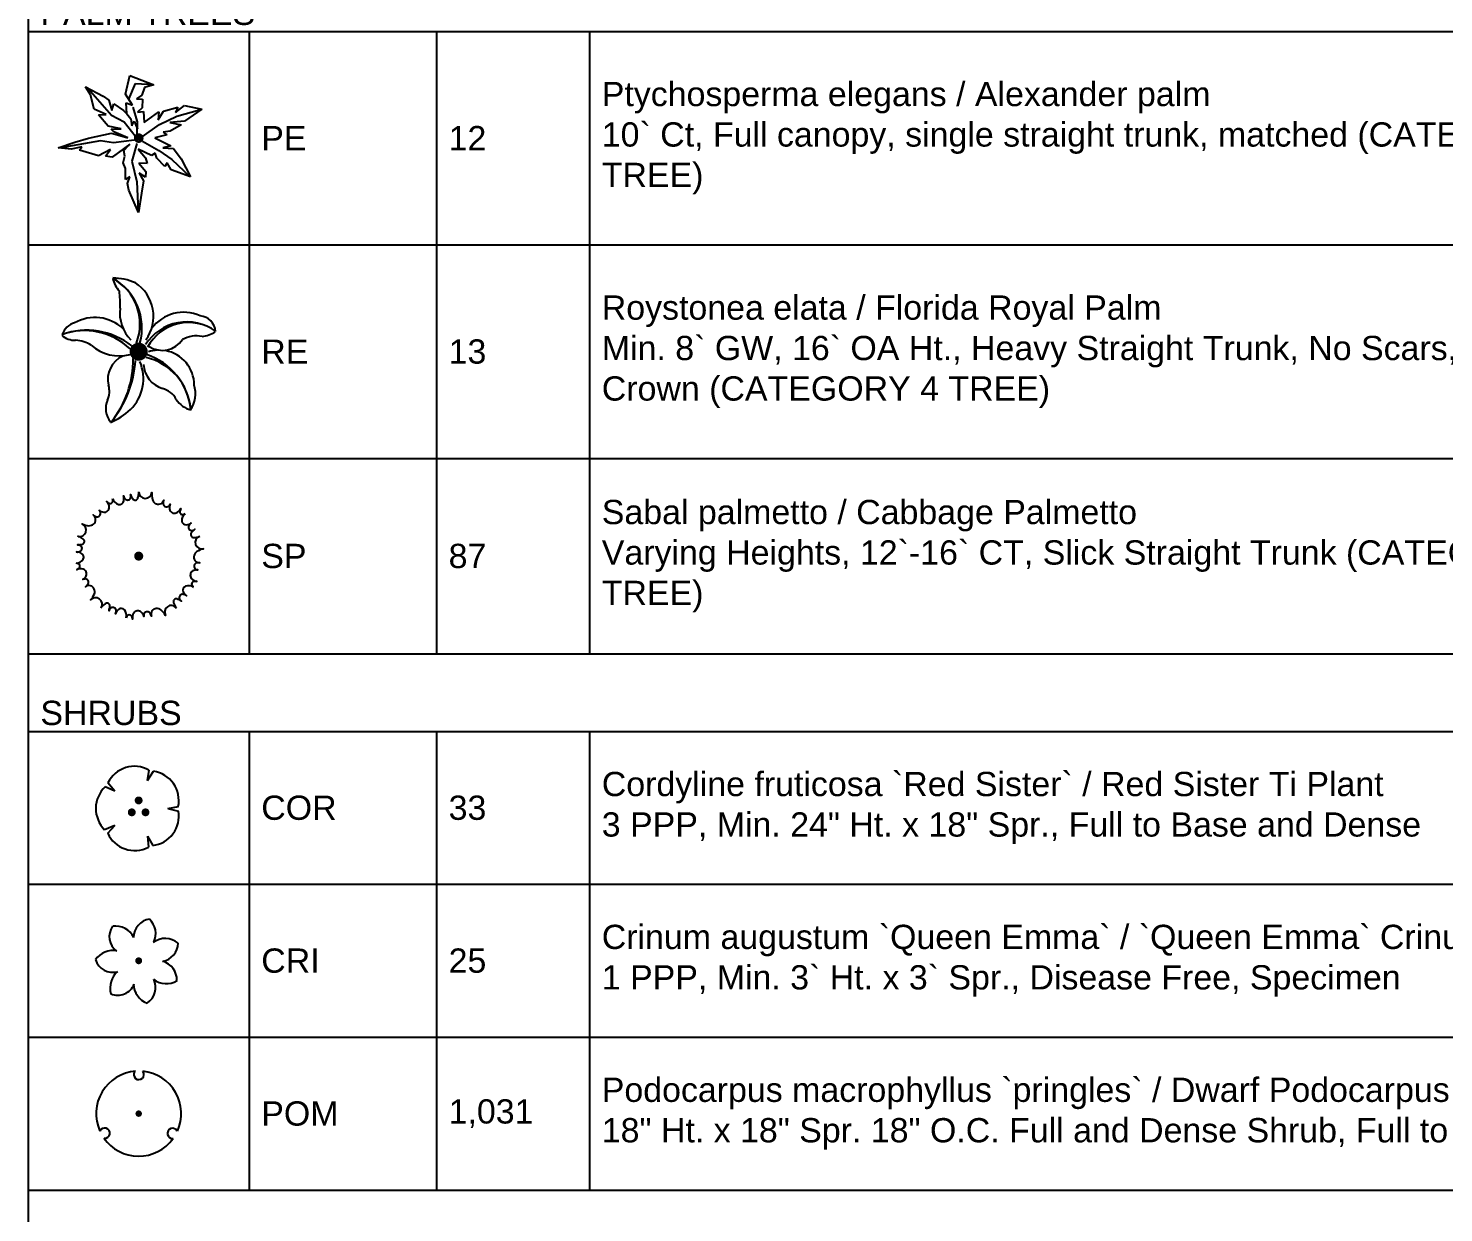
# Model space of a CAD drawing. Header units: feet. Extents: x 919634 to 928945, y 707022 to 708026.
# Drawn here: x 919633.8 to 919750.4, y 707335.8 to 707433.4 of the extents above; entities that cross this region are included whole.
import ezdxf

# ---------------------------------------------------------------- set-up
doc = ezdxf.new("R2010")
doc.units = ezdxf.units.FT
doc.header["$LTSCALE"] = 20
doc.header["$MEASUREMENT"] = 0
for name, color, linetype in [('L-SCHD-TEXT-035M', 7, 'Continuous'), ('LK-SHRB-035M', 4, 'Continuous'), ('LK-SHRB-TRNK', 3, 'Continuous'), ('LK-TREE-013M', 6, 'Continuous'), ('LK-TREE-025M', 2, 'Continuous'), ('LK-TREE-035M', 123, 'Continuous'), ('LK-TREE-050M', 2, 'Continuous'), ('LK-TREE-TRNK', 32, 'Continuous')]:
    doc.layers.add(name, color=color, linetype=linetype)
doc.styles.add('SCHEDULE HEADER', font='arial.ttf')
doc.styles.add('SCHEDULE TEXT', font='arial.ttf')
doc.styles.add('SCHEDULE TITLE', font='arial.ttf')

# ---------------------------------------------------------------- blocks, each defined once
blk = doc.blocks.new('*T205')
at = {"layer": 'L-SCHD-TEXT-035M', "color": 0, "linetype": 'ByBlock', "lineweight": -2, "transparency": 16777216}
for p, q in [((0, 0), (178.84, 0)), ((0, 0), (0, -631.54)), ((178.84, 0), (178.84, -631.54)), ((0, -7.2), (178.84, -7.2)), ((18.2, -7.2), (18.2, -13.72)), ((33.64, -7.2), (33.64, -13.72)), ((46.26, -7.2), (46.26, -13.72)), ((131.68, -7.2), (131.68, -13.72)), ((145.4, -7.2), (145.4, -13.72)), ((0, -13.72), (178.84, -13.72)), ((0, -20.13), (178.84, -20.13)), ((18.2, -20.13), (18.2, -214.23)), ((33.64, -20.13), (33.64, -214.23)), ((46.26, -20.13), (46.26, -214.23)), ((131.68, -20.13), (131.68, -214.23)), ((145.4, -20.13), (145.4, -214.23)), ((0, -39.03), (178.84, -39.03)), ((0, -56.63), (178.84, -56.63)), ((0, -74.23), (178.84, -74.23)), ((0, -93.13), (178.84, -93.13)), ((0, -109.23), (178.84, -109.23)), ((0, -125.33), (178.84, -125.33)), ((0, -144.23), (178.84, -144.23)), ((0, -160.33), (178.84, -160.33)), ((0, -179.23), (178.84, -179.23)), ((0, -195.33), (178.84, -195.33)), ((0, -214.23), (178.84, -214.23)), ((0, -220.63), (178.84, -220.63)), ((18.2, -220.63), (18.2, -271.93)), ((33.64, -220.63), (33.64, -271.93)), ((46.26, -220.63), (46.26, -271.93)), ((131.68, -220.63), (131.68, -271.93)), ((145.4, -220.63), (145.4, -271.93)), ((0, -238.23), (178.84, -238.23)), ((0, -255.83), (178.84, -255.83)), ((0, -271.93), (178.84, -271.93)), ((0, -278.33), (178.84, -278.33)), ((18.2, -278.33), (18.2, -316.13)), ((33.64, -278.33), (33.64, -316.13)), ((46.26, -278.33), (46.26, -316.13)), ((131.68, -278.33), (131.68, -316.13)), ((145.4, -278.33), (145.4, -316.13)), ((0, -290.93), (178.84, -290.93)), ((0, -303.53), (178.84, -303.53)), ((0, -316.13), (178.84, -316.13)), ((0, -322.53), (178.84, -322.53)), ((18.2, -322.53), (18.2, -448.53)), ((33.64, -322.53), (33.64, -448.53)), ((46.26, -322.53), (46.26, -448.53)), ((131.68, -322.53), (131.68, -448.53)), ((145.4, -322.53), (145.4, -448.53)), ((0, -335.13), (178.84, -335.13)), ((0, -347.73), (178.84, -347.73)), ((0, -360.33), (178.84, -360.33)), ((0, -372.93), (178.84, -372.93)), ((0, -385.53), (178.84, -385.53)), ((0, -398.13), (178.84, -398.13)), ((0, -410.73), (178.84, -410.73)), ((0, -423.33), (178.84, -423.33)), ((0, -435.93), (178.84, -435.93)), ((0, -448.53), (178.84, -448.53)), ((0, -454.93), (178.84, -454.93)), ((18.2, -454.93), (18.2, -505.33)), ((33.64, -454.93), (33.64, -505.33)), ((46.26, -454.93), (46.26, -505.33)), ((131.68, -454.93), (131.68, -505.33)), ((145.4, -454.93), (145.4, -505.33)), ((0, -467.53), (178.84, -467.53)), ((0, -480.13), (178.84, -480.13)), ((0, -492.73), (178.84, -492.73)), ((0, -505.33), (178.84, -505.33)), ((0, -511.73), (178.84, -511.73)), ((18.2, -511.73), (18.2, -599.93)), ((33.64, -511.73), (33.64, -599.93)), ((46.26, -511.73), (46.26, -599.93)), ((131.68, -511.73), (131.68, -599.93)), ((145.4, -511.73), (145.4, -599.93)), ((0, -524.33), (178.84, -524.33)), ((0, -536.93), (178.84, -536.93)), ((0, -549.53), (178.84, -549.53)), ((0, -562.13), (178.84, -562.13)), ((0, -574.73), (178.84, -574.73)), ((0, -587.33), (178.84, -587.33)), ((0, -599.93), (178.84, -599.93)), ((0, -606.34), (178.84, -606.34)), ((18.2, -606.34), (18.2, -631.54)), ((33.64, -606.34), (33.64, -631.54)), ((46.26, -606.34), (46.26, -631.54)), ((131.68, -606.34), (131.68, -631.54)), ((145.4, -606.34), (145.4, -631.54)), ((0, -618.94), (178.84, -618.94)), ((0, -631.54), (178.84, -631.54))]:
    blk.add_line(p, q, dxfattribs=at)
at = {"layer": 'L-SCHD-TEXT-035M', "color": 0, "transparency": 16777216, "char_height": 2}
for s, insert, width, attachment_point, style in [('^JSYMBOL', (1, -13.22), 16.2, 7, 'SCHEDULE HEADER'), ('^JCODE', (19.2, -13.22), 13.4366, 7, 'SCHEDULE HEADER'), ('^JQTY', (34.64, -13.22), 10.6194, 7, 'SCHEDULE HEADER'), ('^JBOTANICAL / COMMON NAME', (47.26, -13.22), 83.4216, 7, 'SCHEDULE HEADER'), ('^JNATIVE', (132.68, -13.22), 11.7244, 7, 'SCHEDULE HEADER'), ('^JDROUGHT TOLERANT', (146.4, -13.22), 31.4338, 7, 'SCHEDULE HEADER'), ('^JTREES', (1, -19.63), 176.8357, 7, 'SCHEDULE HEADER'), ('Bursera simaruba / Gumbo Limbo^JMin. 12` Ht. x 5` Spr. 2" Cal., 6\' c.t., Single Straight Trunk, Full Canopy (CATEGORY 1 TREE)', (47.26, -29.58), 83.4216, 4, 'SCHEDULE TEXT'), ('BU', (19.2, -29.58), 13.4366, 4, 'SCHEDULE TEXT'), ('30', (34.64, -29.58), 10.6194, 4, 'SCHEDULE TEXT'), ('Yes', (132.68, -29.58), 11.7244, 4, 'SCHEDULE TEXT'), ('Yes', (146.4, -29.58), 31.4338, 4, 'SCHEDULE TEXT'), ('Clusia rosea / Pitch Apple^JMin. 10` Ht. x 4` Spr. 2" Cal. 5\' c.t. Single Straight Trunk, Full Canopy (CATEGORY 2 TREE)', (47.26, -47.83), 83.4216, 4, 'SCHEDULE TEXT'), ('CR', (19.2, -47.83), 13.4366, 4, 'SCHEDULE TEXT'), ('13', (34.64, -47.83), 10.6194, 4, 'SCHEDULE TEXT'), ('Yes', (132.68, -47.83), 11.7244, 4, 'SCHEDULE TEXT'), ('Yes', (146.4, -47.83), 31.4338, 4, 'SCHEDULE TEXT'), ('Coccoloba diversifolia / Pigeon Plum^JMin. 10` Ht. x 4` Spr., 2" Cal., 5\' c.t., Single Straight Trunk, Full Canopy (CATEGORY 2 TREE)', (47.26, -65.43), 83.4216, 4, 'SCHEDULE TEXT'), ('CO', (19.2, -65.43), 13.4366, 4, 'SCHEDULE TEXT'), ('10', (34.64, -65.43), 10.6194, 4, 'SCHEDULE TEXT'), ('Yes', (132.68, -65.43), 11.7244, 4, 'SCHEDULE TEXT'), ('Yes', (146.4, -65.43), 31.4338, 4, 'SCHEDULE TEXT'), ('Conocarpus erectus / Green Buttonwood^JMin. 12` Ht. x 5` Spr., 2.5" Cal., 6\' c.t., Single Straight Trunk, Full Canopy (CATEGORY 1 TREE)', (47.26, -83.68), 83.4216, 4, 'SCHEDULE TEXT'), ('CE', (19.2, -83.68), 13.4366, 4, 'SCHEDULE TEXT'), ('41', (34.64, -83.68), 10.6194, 4, 'SCHEDULE TEXT'), ('Yes', (132.68, -83.68), 11.7244, 4, 'SCHEDULE TEXT'), ('Yes', (146.4, -83.68), 31.4338, 4, 'SCHEDULE TEXT'), ('Conocarpus erectus sericeus / Silver Buttonwood^JMin. 10` Ht. x 4` Spr., 1.5" Cal., 5\' c.t., Single Straight Trunk, Full Canopy (CATEGORY 3 TREE)', (47.26, -101.18), 83.4216, 4, 'SCHEDULE TEXT'), ('CS', (19.2, -101.18), 13.4366, 4, 'SCHEDULE TEXT'), ('40', (34.64, -101.18), 10.6194, 4, 'SCHEDULE TEXT'), ('Yes', (132.68, -101.18), 11.7244, 4, 'SCHEDULE TEXT'), ('Yes', (146.4, -101.18), 31.4338, 4, 'SCHEDULE TEXT'), ('Cordia sebestena / Orange Geiger Tree^JMin. 10` Ht. x 4` Spr. 2" Cal. Min. 5\' c.t., Single Straight Trunk, Full Canopy (CATEGORY 2 TREE)', (47.26, -117.28), 83.4216, 4, 'SCHEDULE TEXT'), ('CG', (19.2, -117.28), 13.4366, 4, 'SCHEDULE TEXT'), ('10', (34.64, -117.28), 10.6194, 4, 'SCHEDULE TEXT'), ('Yes', (132.68, -117.28), 11.7244, 4, 'SCHEDULE TEXT'), ('Yes', (146.4, -117.28), 31.4338, 4, 'SCHEDULE TEXT'), ('Delonix regia / Royal Poinciana^JMin. 18` Ht. x 10` Spr., 6" Cal., Single Straight leader, Full Canopy (CATEGORY 1 TREE)', (47.26, -134.78), 83.4216, 4, 'SCHEDULE TEXT'), ('DR', (19.2, -134.78), 13.4366, 4, 'SCHEDULE TEXT'), ('7', (34.64, -134.78), 10.6194, 4, 'SCHEDULE TEXT'), ('No', (132.68, -134.78), 11.7244, 4, 'SCHEDULE TEXT'), ('Yes', (146.4, -134.78), 31.4338, 4, 'SCHEDULE TEXT'), ('Elaeocarpus decipiens / Japanese Blueberry Tree^JMin. 10` Ht. x 4` Spr., 2" cal., 5` c.t., Full dense canopy (CATEGORY 2 TREE)', (47.26, -152.28), 83.4216, 4, 'SCHEDULE TEXT'), ('ED', (19.2, -152.28), 13.4366, 4, 'SCHEDULE TEXT'), ('23', (34.64, -152.28), 10.6194, 4, 'SCHEDULE TEXT'), ('No', (132.68, -152.28), 11.7244, 4, 'SCHEDULE TEXT'), ('Yes', (146.4, -152.28), 31.4338, 4, 'SCHEDULE TEXT'), ('Lagerstroemia speciosa / Queen\'s Crape Myrtle^JMin. 12\' ht., 5\' spr., 2" cal. 6\' c.t., full canopy (CATEGORY 1 TREE)', (47.26, -169.78), 83.4216, 4, 'SCHEDULE TEXT'), ('LS', (19.2, -169.78), 13.4366, 4, 'SCHEDULE TEXT'), ('26', (34.64, -169.78), 10.6194, 4, 'SCHEDULE TEXT'), ('No', (132.68, -169.78), 11.7244, 4, 'SCHEDULE TEXT'), ('Yes', (146.4, -169.78), 31.4338, 4, 'SCHEDULE TEXT'), ('Ligustrum japonicum / Japanese Privet^JMin. 8` Ht. x 4` Spr. 1.5" Cal., Multi-Trunk, Full Canopy (CATEGORY 3 TREE)', (47.26, -187.28), 83.4216, 4, 'SCHEDULE TEXT'), ('LJ', (19.2, -187.28), 13.4366, 4, 'SCHEDULE TEXT'), ('16', (34.64, -187.28), 10.6194, 4, 'SCHEDULE TEXT'), ('No', (132.68, -187.28), 11.7244, 4, 'SCHEDULE TEXT'), ('Yes', (146.4, -187.28), 31.4338, 4, 'SCHEDULE TEXT'), ("Quercus virginiana / Live Oak^JMin. 12` Ht. x 5` Spr., 2` Cal., 6' c.t., Straight trunk, Full Canopy (CATEGORY 1 TREE)", (47.26, -204.78), 83.4216, 4, 'SCHEDULE TEXT'), ('QV', (19.2, -204.78), 13.4366, 4, 'SCHEDULE TEXT'), ('56', (34.64, -204.78), 10.6194, 4, 'SCHEDULE TEXT'), ('Yes', (132.68, -204.78), 11.7244, 4, 'SCHEDULE TEXT'), ('Yes', (146.4, -204.78), 31.4338, 4, 'SCHEDULE TEXT'), ('^JPALM TREES', (1, -220.13), 176.8357, 7, 'SCHEDULE HEADER'), ('Ptychosperma elegans / Alexander palm^J10` Ct, Full canopy, single straight trunk, matched (CATEGORY 4 TREE)', (47.26, -229.43), 83.4216, 4, 'SCHEDULE TEXT'), ('PE', (19.2, -229.43), 13.4366, 4, 'SCHEDULE TEXT'), ('12', (34.64, -229.43), 10.6194, 4, 'SCHEDULE TEXT'), ('No', (132.68, -229.43), 11.7244, 4, 'SCHEDULE TEXT'), ('Yes', (146.4, -229.43), 31.4338, 4, 'SCHEDULE TEXT'), ('Roystonea elata / Florida Royal Palm^JMin. 8` GW, 16` OA Ht., Heavy Straight Trunk, No Scars, Full Crown (CATEGORY 4 TREE)', (47.26, -247.03), 83.4216, 4, 'SCHEDULE TEXT'), ('RE', (19.2, -247.03), 13.4366, 4, 'SCHEDULE TEXT'), ('13', (34.64, -247.03), 10.6194, 4, 'SCHEDULE TEXT'), ('Yes', (132.68, -247.03), 11.7244, 4, 'SCHEDULE TEXT'), ('Yes', (146.4, -247.03), 31.4338, 4, 'SCHEDULE TEXT'), ('Sabal palmetto / Cabbage Palmetto^JVarying Heights, 12`-16` CT, Slick Straight Trunk (CATEGORY 4 TREE)', (47.26, -263.88), 83.4216, 4, 'SCHEDULE TEXT'), ('SP', (19.2, -263.88), 13.4366, 4, 'SCHEDULE TEXT'), ('87', (34.64, -263.88), 10.6194, 4, 'SCHEDULE TEXT'), ('Yes', (132.68, -263.88), 11.7244, 4, 'SCHEDULE TEXT'), ('Yes', (146.4, -263.88), 31.4338, 4, 'SCHEDULE TEXT'), ('^JSHRUBS', (1, -277.83), 176.8357, 7, 'SCHEDULE HEADER'), ('Cordyline fruticosa `Red Sister` / Red Sister Ti Plant^J3 PPP, Min. 24" Ht. x 18" Spr., Full to Base and Dense', (47.26, -284.63), 83.4216, 4, 'SCHEDULE TEXT'), ('COR', (19.2, -284.63), 13.4366, 4, 'SCHEDULE TEXT'), ('33', (34.64, -284.63), 10.6194, 4, 'SCHEDULE TEXT'), ('No', (132.68, -284.63), 11.7244, 4, 'SCHEDULE TEXT'), ('Yes', (146.4, -284.63), 31.4338, 4, 'SCHEDULE TEXT'), ('Crinum augustum `Queen Emma` / `Queen Emma` Crinum^J1 PPP, Min. 3` Ht. x 3` Spr., Disease Free, Specimen', (47.26, -297.23), 83.4216, 4, 'SCHEDULE TEXT'), ('CRI', (19.2, -297.23), 13.4366, 4, 'SCHEDULE TEXT'), ('25', (34.64, -297.23), 10.6194, 4, 'SCHEDULE TEXT'), ('No', (132.68, -297.23), 11.7244, 4, 'SCHEDULE TEXT'), ('Yes', (146.4, -297.23), 31.4338, 4, 'SCHEDULE TEXT'), ('Podocarpus macrophyllus `pringles` / Dwarf Podocarpus^J18" Ht. x 18" Spr. 18" O.C. Full and Dense Shrub, Full to Base', (47.26, -309.83), 83.4216, 4, 'SCHEDULE TEXT'), ('POM', (19.2, -309.83), 13.4366, 4, 'SCHEDULE TEXT'), ('1,031', (34.64, -309.83), 10.6194, 4, 'SCHEDULE TEXT'), ('No', (132.68, -309.83), 11.7244, 4, 'SCHEDULE TEXT'), ('Yes', (146.4, -309.83), 31.4338, 4, 'SCHEDULE TEXT'), ('^JSHRUB AREAS', (1, -322.03), 176.8357, 7, 'SCHEDULE HEADER'), ('Callicarpa americana / American Beautyberry^JMin. 18" ht.  x 18" spr., 24" o.c., full and dense', (47.26, -328.83), 83.4216, 4, 'SCHEDULE TEXT'), ('CAA', (19.2, -328.83), 13.4366, 4, 'SCHEDULE TEXT'), ('359', (34.64, -328.83), 10.6194, 4, 'SCHEDULE TEXT'), ('Yes', (132.68, -328.83), 11.7244, 4, 'SCHEDULE TEXT'), ('Yes', (146.4, -328.83), 31.4338, 4, 'SCHEDULE TEXT'), ('Chrysobalanus icaco `Red Tip` / Red Tip Cocoplum^JMin. 24" HT. x 24" Sprd., Full to Base and Dense, 24" O.C.', (47.26, -341.43), 83.4216, 4, 'SCHEDULE TEXT'), ('CHR', (19.2, -341.43), 13.4366, 4, 'SCHEDULE TEXT'), ('769', (34.64, -341.43), 10.6194, 4, 'SCHEDULE TEXT'), ('Yes', (132.68, -341.43), 11.7244, 4, 'SCHEDULE TEXT'), ('Yes', (146.4, -341.43), 31.4338, 4, 'SCHEDULE TEXT'), ('Clusia Guttifera / Small leaf clusia^JMin. 36" Ht. x 30" Spr, Full to Base and Dense, 30" o.c.', (47.26, -354.03), 83.4216, 4, 'SCHEDULE TEXT'), ('CLD3', (19.2, -354.03), 13.4366, 4, 'SCHEDULE TEXT'), ('95', (34.64, -354.03), 10.6194, 4, 'SCHEDULE TEXT'), ('No', (132.68, -354.03), 11.7244, 4, 'SCHEDULE TEXT'), ('Yes', (146.4, -354.03), 31.4338, 4, 'SCHEDULE TEXT'), ('Conocarpus erectus sericeus / Silver Buttonwood^JMin. 24" Ht. x 24" Spr., Bush Form, Full to Base and Dense, 24" O.C.', (47.26, -366.63), 83.4216, 4, 'SCHEDULE TEXT'), ('CES', (19.2, -366.63), 13.4366, 4, 'SCHEDULE TEXT'), ('531', (34.64, -366.63), 10.6194, 4, 'SCHEDULE TEXT'), ('Yes', (132.68, -366.63), 11.7244, 4, 'SCHEDULE TEXT'), ('Yes', (146.4, -366.63), 31.4338, 4, 'SCHEDULE TEXT'), ('Hamelia patens \'Calusa\' / Dwarf Firebush^JMin., 18" HT. x 18" Spr., Full to Base and Dense, 24" O.C.', (47.26, -379.23), 83.4216, 4, 'SCHEDULE TEXT'), ('HAM', (19.2, -379.23), 13.4366, 4, 'SCHEDULE TEXT'), ('1,054', (34.64, -379.23), 10.6194, 4, 'SCHEDULE TEXT'), ('Yes', (132.68, -379.23), 11.7244, 4, 'SCHEDULE TEXT'), ('Yes', (146.4, -379.23), 31.4338, 4, 'SCHEDULE TEXT'), ('Philodendron\'Xanadu\' / Dwarf Philodendron^JMIN. 16" X 18" SPR.. 18" O.C.', (47.26, -391.83), 83.4216, 4, 'SCHEDULE TEXT'), ('PHI', (19.2, -391.83), 13.4366, 4, 'SCHEDULE TEXT'), ('338', (34.64, -391.83), 10.6194, 4, 'SCHEDULE TEXT'), ('No', (132.68, -391.83), 11.7244, 4, 'SCHEDULE TEXT'), ('Yes', (146.4, -391.83), 31.4338, 4, 'SCHEDULE TEXT'), ('Podocarpus macrophyllus / Podocarpus^JMin. 48" Ht. x 18" Spr., Full to Base and Densee, 18" O.C. ', (47.26, -404.43), 83.4216, 4, 'SCHEDULE TEXT'), ('POD', (19.2, -404.43), 13.4366, 4, 'SCHEDULE TEXT'), ('488', (34.64, -404.43), 10.6194, 4, 'SCHEDULE TEXT'), ('No', (132.68, -404.43), 11.7244, 4, 'SCHEDULE TEXT'), ('Yes', (146.4, -404.43), 31.4338, 4, 'SCHEDULE TEXT'), ('Psychotria nervosa \'Little Psycho\' / Dwarf Wild Coffee^JMin. 18" Ht. x 18" Spr. 18" O.C. Full and Dense Shrub, Full to Edge of Pot', (47.26, -417.03), 83.4216, 4, 'SCHEDULE TEXT'), ('PSY', (19.2, -417.03), 13.4366, 4, 'SCHEDULE TEXT'), ('1,440', (34.64, -417.03), 10.6194, 4, 'SCHEDULE TEXT'), ('Yes', (132.68, -417.03), 11.7244, 4, 'SCHEDULE TEXT'), ('Yes', (146.4, -417.03), 31.4338, 4, 'SCHEDULE TEXT'), ('Serenoa repens / Saw Palmetto^JMin. 36" Ht. x 30" Spr. 30" O.C. Full and Dense Shrub, Full to Edge of Pot', (47.26, -429.63), 83.4216, 4, 'SCHEDULE TEXT'), ('SER', (19.2, -429.63), 13.4366, 4, 'SCHEDULE TEXT'), ('200', (34.64, -429.63), 10.6194, 4, 'SCHEDULE TEXT'), ('Yes', (132.68, -429.63), 11.7244, 4, 'SCHEDULE TEXT'), ('Yes', (146.4, -429.63), 31.4338, 4, 'SCHEDULE TEXT'), ('Zamia pumila / Coontie^JMin. 18" Ht. x 18" Spr., Full and Dense, No Spots, 24" O.C., ', (47.26, -442.23), 83.4216, 4, 'SCHEDULE TEXT'), ('ZAM', (19.2, -442.23), 13.4366, 4, 'SCHEDULE TEXT'), ('407', (34.64, -442.23), 10.6194, 4, 'SCHEDULE TEXT'), ('Yes', (132.68, -442.23), 11.7244, 4, 'SCHEDULE TEXT'), ('Yes', (146.4, -442.23), 31.4338, 4, 'SCHEDULE TEXT'), ('^JGRASSES', (1, -454.43), 176.8357, 7, 'SCHEDULE HEADER'), ('Hymenocallis latifolia / Spider Lily^JMin. 18" Ht. x 18" Spr., Fully Rooted and Dense, 18" O.C., ', (47.26, -461.23), 83.4216, 4, 'SCHEDULE TEXT'), ('HYM', (19.2, -461.23), 13.4366, 4, 'SCHEDULE TEXT'), ('952', (34.64, -461.23), 10.6194, 4, 'SCHEDULE TEXT'), ('Yes', (132.68, -461.23), 11.7244, 4, 'SCHEDULE TEXT'), ('Yes', (146.4, -461.23), 31.4338, 4, 'SCHEDULE TEXT'), ('Muhlenbergia capillaris / Pink Muhly Grass^JMin. 18" HT. x 18" Sprd., Fully Rooted and Dense, 24" O.C.', (47.26, -473.83), 83.4216, 4, 'SCHEDULE TEXT'), ('MUH', (19.2, -473.83), 13.4366, 4, 'SCHEDULE TEXT'), ('736', (34.64, -473.83), 10.6194, 4, 'SCHEDULE TEXT'), ('Yes', (132.68, -473.83), 11.7244, 4, 'SCHEDULE TEXT'), ('Yes', (146.4, -473.83), 31.4338, 4, 'SCHEDULE TEXT'), ('Tripsacum dactyloides / Fakahatchee Grass^JMin. 36" ht. x 24" spr, 30" o.c.', (47.26, -486.43), 83.4216, 4, 'SCHEDULE TEXT'), ('FAK', (19.2, -486.43), 13.4366, 4, 'SCHEDULE TEXT'), ('426', (34.64, -486.43), 10.6194, 4, 'SCHEDULE TEXT'), ('Yes', (132.68, -486.43), 11.7244, 4, 'SCHEDULE TEXT'), ('Yes', (146.4, -486.43), 31.4338, 4, 'SCHEDULE TEXT'), ('Tripsacum floridanum / Dwarf Fakahatchee Grass^JMin. 18"  HT. x 18" Sprd., Fully Rooted and Dense, 24" O.C.', (47.26, -499.03), 83.4216, 4, 'SCHEDULE TEXT'), ('737', (34.64, -499.03), 10.6194, 4, 'SCHEDULE TEXT'), ('Yes', (132.68, -499.03), 11.7244, 4, 'SCHEDULE TEXT'), ('Yes', (146.4, -499.03), 31.4338, 4, 'SCHEDULE TEXT'), ('TRF', (19.2, -499.03), 13.4366, 4, 'SCHEDULE TEXT'), ('^JGROUND COVERS', (1, -511.23), 176.8357, 7, 'SCHEDULE HEADER'), ('Ficus microcarpa `Green Island` / Green Island Ficus^JMin. 12" Ht. x 12" Sprd., Fully Rooted and Dense, 12" O.C.', (47.26, -518.03), 83.4216, 4, 'SCHEDULE TEXT'), ('FIC', (19.2, -518.03), 13.4366, 4, 'SCHEDULE TEXT'), ('1,131', (34.64, -518.03), 10.6194, 4, 'SCHEDULE TEXT'), ('No', (132.68, -518.03), 11.7244, 4, 'SCHEDULE TEXT'), ('Yes', (146.4, -518.03), 31.4338, 4, 'SCHEDULE TEXT'), ('Glandularia maritima / Beach Verbena^JMin. 8" HT. x 8" Sprd., Full and Dense, 12" O.C.', (47.26, -530.63), 83.4216, 4, 'SCHEDULE TEXT'), ('2,345', (34.64, -530.63), 10.6194, 4, 'SCHEDULE TEXT'), ('GLA', (19.2, -530.63), 13.4366, 4, 'SCHEDULE TEXT'), ('Yes', (132.68, -530.63), 11.7244, 4, 'SCHEDULE TEXT'), ('Yes', (146.4, -530.63), 31.4338, 4, 'SCHEDULE TEXT'), ('Helianthus debilis / Dune Sunflower^JMin. 18" Ht. x 18" Sprd., 24" O.C., Full and Dense', (47.26, -543.23), 83.4216, 4, 'SCHEDULE TEXT'), ('HEL', (19.2, -543.23), 13.4366, 4, 'SCHEDULE TEXT'), ('15', (34.64, -543.23), 10.6194, 4, 'SCHEDULE TEXT'), ('Yes', (132.68, -543.23), 11.7244, 4, 'SCHEDULE TEXT'), ('Yes', (146.4, -543.23), 31.4338, 4, 'SCHEDULE TEXT'), ('Ilex vomitoria `Nana` / Dwarf Yaupon^JMin. 12" Ht. x 12" Spr. 18" O.C. Full and Dense Shrub, Full to Edge of Pot', (47.26, -555.83), 83.4216, 4, 'SCHEDULE TEXT'), ('ILV', (19.2, -555.83), 13.4366, 4, 'SCHEDULE TEXT'), ('1,302', (34.64, -555.83), 10.6194, 4, 'SCHEDULE TEXT'), ('Yes', (132.68, -555.83), 11.7244, 4, 'SCHEDULE TEXT'), ('Yes', (146.4, -555.83), 31.4338, 4, 'SCHEDULE TEXT'), ('Juniperus chinensis `parsonii` / Parsoni juniper^JMin. 12" Ht.  x 18" Sprd., 24" O.C., Full and Dense', (47.26, -568.43), 83.4216, 4, 'SCHEDULE TEXT'), ('JUP', (19.2, -568.43), 13.4366, 4, 'SCHEDULE TEXT'), ('553', (34.64, -568.43), 10.6194, 4, 'SCHEDULE TEXT'), ('No', (132.68, -568.43), 11.7244, 4, 'SCHEDULE TEXT'), ('Yes', (146.4, -568.43), 31.4338, 4, 'SCHEDULE TEXT'), ('Salvia coccinea / Sage, Tropical Red^JMin. 12" ht. x 12" spr., full to base, 18" o.c.', (47.26, -581.03), 83.4216, 4, 'SCHEDULE TEXT'), ('SAL', (19.2, -581.03), 13.4366, 4, 'SCHEDULE TEXT'), ('775', (34.64, -581.03), 10.6194, 4, 'SCHEDULE TEXT'), ('Yes', (132.68, -581.03), 11.7244, 4, 'SCHEDULE TEXT'), ('Yes', (146.4, -581.03), 31.4338, 4, 'SCHEDULE TEXT'), ('Trachelospermum asiaticum `Minima` / Minima Jasmine^JMin. 12" Ht. x 18" Spr., 18" O.C., Full to Edge of Pot', (47.26, -593.63), 83.4216, 4, 'SCHEDULE TEXT'), ('TRA', (19.2, -593.63), 13.4366, 4, 'SCHEDULE TEXT'), ('509', (34.64, -593.63), 10.6194, 4, 'SCHEDULE TEXT'), ('No', (132.68, -593.63), 11.7244, 4, 'SCHEDULE TEXT'), ('Yes', (146.4, -593.63), 31.4338, 4, 'SCHEDULE TEXT'), ('^JSOD AND MULCH', (1, -605.84), 176.8357, 7, 'SCHEDULE HEADER'), ('Shredded Melaleuca / Mulch^JFree of Foreign Materials and Weeds, Minimum Depth After Settling Shall be 3"; Quantity to be Verified in the Field', (47.26, -612.64), 83.4216, 4, 'SCHEDULE TEXT'), ('MULCH', (19.2, -612.64), 13.4366, 4, 'SCHEDULE TEXT'), ('51 sf', (34.64, -612.64), 10.6194, 4, 'SCHEDULE TEXT'), ('N/A', (132.68, -612.64), 11.7244, 4, 'SCHEDULE TEXT'), ('N/A', (146.4, -612.64), 31.4338, 4, 'SCHEDULE TEXT'), ('Stenotaphrum secundatum `Floritam` / Floritam St. Augustine Sod^JDisease Free, Laid Tightly w/ Staggered Joints, Rolled and Sanded to Level Lawn *Quantity to be Verified in the Field', (47.26, -625.24), 83.4216, 4, 'SCHEDULE TEXT'), ('SOD', (19.2, -625.24), 13.4366, 4, 'SCHEDULE TEXT'), ('69 sf', (34.64, -625.24), 10.6194, 4, 'SCHEDULE TEXT'), ('N/A', (132.68, -625.24), 11.7244, 4, 'SCHEDULE TEXT'), ('N/A', (146.4, -625.24), 31.4338, 4, 'SCHEDULE TEXT')]:
    blk.add_mtext(s, dxfattribs=dict(at, insert=insert, width=width, attachment_point=attachment_point, style=style))
blk = doc.blocks.new('TREE-PALM-011')
at = {"layer": 'LK-TREE-013M'}
for p, q in [((-0.212, 0.175), (-0.395, 0.384)), ((-0.026, 0.425), (0.115, 0.417)), ((0.297, 0.172), (0.475, 0.221)), ((0.161, 0.107), (0.297, 0.172)), ((-0.298, -0.022), (-0.607, -0.076)), ((-0.054, -0.181), (-0.015, -0.342)), ((0.258, -0.167), (0.399, -0.298)), ((-0.015, -0.342), (-0.003, -0.568))]:
    blk.add_line(p, q, dxfattribs=at)
at = {"layer": 'LK-TREE-025M'}
for p, q in [((-0.103, 0.342), (-0.069, 0.487)), ((-0.376, 0.337), (-0.414, 0.4)), ((-0.414, 0.4), (-0.277, 0.326)), ((-0.347, 0.225), (-0.376, 0.337)), ((-0.047, 0.258), (-0.103, 0.342)), ((-0.076, 0.303), (-0.026, 0.425)), ((-0.277, 0.326), (-0.232, 0.296)), ((-0.209, 0.216), (-0.193, 0.268)), ((-0.098, 0.276), (-0.047, 0.258)), ((-0.092, 0.189), (-0.098, 0.276)), ((-0.009, 0.127), (-0.044, 0.242)), ((0.193, 0.211), (0.304, 0.242)), ((0.288, 0.199), (0.356, 0.255)), ((0.356, 0.255), (0.493, 0.225)), ((-0.312, 0.182), (-0.254, 0.185)), ((-0.237, 0.094), (-0.312, 0.182)), ((-0.113, 0.124), (-0.212, 0.175)), ((-0.028, 0.016), (-0.113, 0.124)), ((-0.054, 0.095), (-0.036, 0.131)), ((-0.011, 0.031), (-0.009, 0.127)), ((0.042, 0.122), (0.158, 0.204)), ((0.152, 0.143), (0.193, 0.211)), ((-0.497, -0.031), (-0.39, 0)), ((-0.39, 0), (-0.211, 0.039)), ((-0.215, 0.069), (-0.136, 0.073)), ((-0.194, 0.048), (-0.215, 0.069)), ((-0.211, 0.039), (-0.084, 0.003)), ((-0.084, 0.003), (-0.194, 0.048)), ((0.027, 0.011), (0.161, 0.107)), ((-0.627, -0.075), (-0.497, -0.031)), ((-0.523, -0.087), (-0.627, -0.075)), ((-0.462, -0.094), (-0.442, -0.067)), ((-0.313, -0.137), (-0.462, -0.094)), ((-0.196, -0.037), (-0.298, -0.022)), ((-0.26, -0.14), (-0.219, -0.09)), ((-0.035, -0.016), (-0.196, -0.037)), ((-0.116, -0.097), (-0.078, -0.054)), ((-0.108, -0.141), (-0.116, -0.097)), ((-0.015, -0.042), (-0.054, -0.181)), ((0.1, -0.135), (-0.004, -0.086)), ((0.03, -0.025), (0.158, -0.097)), ((0.158, -0.097), (0.258, -0.167)), ((-0.208, -0.148), (-0.26, -0.14)), ((-0.121, -0.193), (-0.108, -0.141)), ((-0.103, -0.236), (-0.121, -0.193)), ((0.142, -0.156), (0.128, -0.117)), ((0.203, -0.222), (0.142, -0.156)), ((0.254, -0.247), (0.221, -0.193)), ((-0.102, -0.323), (-0.103, -0.236)), ((-0.07, -0.303), (-0.102, -0.323)), ((-0.086, -0.354), (-0.07, -0.303)), ((0.405, -0.302), (0.254, -0.247)), ((-0.077, -0.405), (-0.086, -0.354)), ((-0.002, -0.579), (-0.077, -0.405))]:
    blk.add_line(p, q, dxfattribs=at)
at = {"layer": 'LK-TREE-035M'}
for p, q in [((-0.069, 0.487), (0.118, 0.416)), ((0.025, 0.334), (-0.017, 0.305)), ((0.118, 0.416), (0.044, 0.394)), ((-0.254, 0.185), (-0.347, 0.225)), ((-0.232, 0.296), (-0.209, 0.216)), ((-0.193, 0.268), (-0.118, 0.215)), ((-0.017, 0.305), (0.03, 0.303)), ((0.028, 0.237), (-0.01, 0.201)), ((0.304, 0.242), (0.288, 0.199)), ((-0.118, 0.215), (-0.092, 0.189)), ((-0.036, 0.131), (-0.009, 0.07)), ((-0.01, 0.201), (0.038, 0.207)), ((0.158, 0.204), (0.152, 0.143)), ((0.357, 0.133), (0.244, 0.123)), ((0.244, 0.123), (0.331, 0.104)), ((-0.136, 0.073), (-0.237, 0.094)), ((0.245, 0.055), (0.191, 0.046)), ((0.191, 0.046), (0.219, 0.025)), ((-0.442, -0.067), (-0.523, -0.087)), ((-0.219, -0.09), (-0.313, -0.137)), ((-0.068, -0.048), (-0.208, -0.148)), ((-0.078, -0.054), (-0.205, -0.147)), ((-0.004, -0.086), (0.054, -0.155)), ((0.25, -0.06), (0.189, -0.075)), ((0.189, -0.075), (0.271, -0.082)), ((0, -0.195), (0.055, -0.261)), ((0.065, -0.199), (0, -0.195)), ((0.128, -0.117), (0.1, -0.135)), ((0.221, -0.193), (0.203, -0.222)), ((0.332, -0.162), (0.405, -0.302)), ((0.052, -0.305), (0.003, -0.272)), ((0.003, -0.272), (0.037, -0.332)), ((0.023, -0.43), (-0.002, -0.579))]:
    blk.add_line(p, q, dxfattribs=at)
at = {"layer": 'LK-TREE-050M'}
for p, q in [((0.044, 0.394), (0.025, 0.334)), ((0.03, 0.303), (0.028, 0.237)), ((0.493, 0.225), (0.357, 0.133)), ((-0.092, 0.189), (-0.06, 0.149)), ((-0.06, 0.149), (-0.054, 0.095)), ((0.038, 0.207), (0.042, 0.122)), ((0.219, 0.025), (0.126, 0.002)), ((0.126, 0.002), (0.25, -0.06)), ((0.331, 0.104), (0.245, 0.055)), ((0.271, -0.082), (0.332, -0.162)), ((0.054, -0.155), (0.065, -0.199)), ((0.055, -0.261), (0.052, -0.305)), ((0.037, -0.332), (0.023, -0.43))]:
    blk.add_line(p, q, dxfattribs=at)
at = {"layer": 'LK-TREE-TRNK', "const_width": 0.0375}
blk.add_lwpolyline([(0.001, -0.019, 1), (-0.001, 0.019, 1)], format="xyb", close=True, dxfattribs=at)
blk = doc.blocks.new('TREE-PALM-041')
at = {"layer": 'LK-TREE-013M'}
for centre, radius, start, end in [((-0.372, 0.1634), 0.3947, 344.77677, 61.06918), ((-0.3558, 0.1912), 0.3648, 338.66856, 60.93853), ((0.3342, -0.1338), 0.3402, 54.08928, 147.37924), ((0.3457, -0.1174), 0.3201, 54.03428, 152.47003), ((-0.3597, -0.3546), 0.503, 51.62246, 110.15158), ((-0.3762, -0.3101), 0.4564, 46.1981, 109.94573), ((-0.7226, -0.0583), 0.6834, 320.99129, 0.95795), ((-0.759, -0.0173), 0.7375, 320.28973, 356.60018), ((-0.0404, -0.4329), 0.4028, 4.98485, 76.91433), ((-0.0883, -0.4507), 0.4536, 5.93207, 71.72584)]:
    blk.add_arc(centre, radius, start, end, dxfattribs=at)
at = {"layer": 'LK-TREE-035M'}
for centre, radius, start, end in [((-0.1847, 0.11), 0.4016, 66.30428, 89.25878), ((-0.0122, 0.5395), 0.17, 190.36488, 224.11509), ((-0.816, 0.3341), 0.6872, 357.24185, 7.28169), ((-0.1754, 0.245), 0.278, 323.89829, 56.82995), ((0.1352, 0.2696), 0.2666, 173.23072, 224.63223), ((-0.4159, 0.0823), 0.1206, 103.94949, 162.4386), ((-0.3035, -0.0466), 0.2838, 46.33436, 119.91928), ((0.3126, -0.0033), 0.2768, 65.58085, 143.65884), ((0.4154, 0.1306), 0.1188, 4.30948, 84.3421), ((-0.4444, 0.2132), 0.1337, 228.22071, 272.72522), ((0.4014, -0.0936), 0.2029, 79.02081, 118.46186), ((0.4061, 0.3535), 0.2502, 277.816, 300.01357), ((-0.4502, -0.1471), 0.227, 57.70629, 86.94353), ((-0.136, 0.2579), 0.2874, 227.84067, 285.38858), ((0.1425, -0.2322), 0.243, 93.04273, 107.89074), ((0.1635, 0.1788), 0.1696, 237.74564, 326.34281), ((0.1425, -0.2322), 0.243, 359.91775, 79.84312), ((-0.0391, -0.1904), 0.175, 113.90281, 194.2622), ((-0.2692, -0.1882), 0.3018, 314.72835, 23.33724), ((0.2199, -0.0777), 0.1863, 183.62577, 252.77558), ((-0.3583, -0.2748), 0.1552, 336.51984, 15.4301), ((0.125, -0.4042), 0.1538, 28.22882, 75.01416), ((0.19, -0.2908), 0.2039, 326.17206, 16.58712), ((-0.0844, -0.3954), 0.1441, 155.94132, 219.77401), ((0.4014, -0.2421), 0.1669, 212.35043, 256.3272), ((-0.4342, 0.0256), 0.5708, 294.75737, 311.38269)]:
    blk.add_arc(centre, radius, start, end, dxfattribs=at)
at = {"layer": 'LK-TREE-TRNK', "const_width": 0.0625}
blk.add_lwpolyline([(-0.0261, 0.0172, 1), (0.0261, -0.0172, 1)], format="xyb", close=True, dxfattribs=at)
blk = doc.blocks.new('TREE-SIMP-050')
at = {"layer": 'LK-TREE-050M'}
for points in [[(-0.506, 0.165, 0.92387), (-0.472, 0.268, 0.068201), (-0.415, 0.254, 0.418161), (-0.359, 0.305, 0.237434), (-0.38, 0.344, 0.084258), (-0.357, 0.33, 0.532572), (-0.318, 0.359, 0.225968), (-0.33, 0.382, 0.121249), (-0.292, 0.366, 0.454143), (-0.246, 0.408, 0.210611), (-0.268, 0.456, 0.143881), (-0.238, 0.439, 0.352237), (-0.217, 0.456, 0.123809), (-0.218, 0.478)], [(-0.217, 0.477, 0.231941), (-0.168, 0.432, 0.403646), (-0.125, 0.46, 0.128377), (-0.127, 0.503, 0.200456), (-0.111, 0.476, 0.512109), (-0.068, 0.483, 0.244908), (-0.069, 0.514, 0.019838), (-0.05, 0.478, 0.649211), (-0.006, 0.487, 0.098861), (0, 0.536)], [(0, 0.532, 0.92387), (0.109, 0.532, 0.068201), (0.114, 0.473, 0.418161), (0.179, 0.435, 0.237434), (0.21, 0.468, 0.084258), (0.203, 0.442, 0.532572), (0.243, 0.413, 0.225968), (0.262, 0.433, 0.121249), (0.257, 0.391, 0.454143), (0.312, 0.36, 0.210611), (0.351, 0.396, 0.143881), (0.344, 0.362, 0.352237), (0.367, 0.347, 0.123809), (0.387, 0.355)], [(0.387, 0.354, 0.231941), (0.359, 0.293, 0.403646), (0.399, 0.261, 0.128377), (0.439, 0.276, 0.200456), (0.418, 0.253, 0.512109), (0.439, 0.214, 0.244908), (0.468, 0.224, 0.019838), (0.439, 0.195, 0.649211), (0.461, 0.156, 0.098861), (0.51, 0.166)], [(-0.521, -0.059, 0.231941), (-0.463, -0.026, 0.403646), (-0.476, 0.023, 0.128377), (-0.518, 0.035, 0.200456), (-0.487, 0.041, 0.512109), (-0.481, 0.084, 0.244908), (-0.51, 0.093, 0.019838), (-0.47, 0.1, 0.649211), (-0.465, 0.144, 0.098861), (-0.51, 0.166)], [(0.506, 0.165, 0.92387), (0.54, 0.061, 0.068201), (0.485, 0.038, 0.418161), (0.469, -0.036, 0.237434), (0.51, -0.055, 0.084258), (0.483, -0.057, 0.532572), (0.468, -0.103, 0.225968), (0.492, -0.115, 0.121249), (0.451, -0.124, 0.454143), (0.439, -0.186, 0.210611), (0.485, -0.211, 0.143881), (0.451, -0.215, 0.352237), (0.443, -0.241, 0.123809), (0.457, -0.259)], [(-0.313, -0.431, 0.92387), (-0.401, -0.366, 0.068201), (-0.37, -0.316, 0.418161), (-0.401, -0.247, 0.237434), (-0.445, -0.255, 0.084258), (-0.424, -0.238, 0.532572), (-0.439, -0.192, 0.225968), (-0.466, -0.196, 0.121249), (-0.438, -0.165, 0.454143), (-0.464, -0.108, 0.210611), (-0.517, -0.114, 0.143881), (-0.491, -0.091, 0.352237), (-0.501, -0.065, 0.123809), (-0.522, -0.059)], [(0.456, -0.258, 0.231941), (0.39, -0.251, 0.403646), (0.371, -0.298, 0.128377), (0.398, -0.332, 0.200456), (0.37, -0.319, 0.512109), (0.339, -0.351, 0.244908), (0.358, -0.376, 0.019838), (0.321, -0.357, 0.649211), (0.291, -0.39, 0.098861), (0.315, -0.434)], [(-0.105, -0.514, 0.231941), (-0.118, -0.448, 0.403646), (-0.169, -0.445, 0.128377), (-0.193, -0.481, 0.200456), (-0.189, -0.45, 0.512109), (-0.229, -0.431, 0.244908), (-0.247, -0.457, 0.019838), (-0.24, -0.416, 0.649211), (-0.281, -0.398, 0.098861), (-0.315, -0.434)], [(0.313, -0.431, 0.92387), (0.224, -0.495, 0.068201), (0.186, -0.449, 0.418161), (0.111, -0.457, 0.237434), (0.106, -0.502, 0.084258), (0.095, -0.477, 0.532572), (0.047, -0.477, 0.225968), (0.043, -0.504, 0.121249), (0.021, -0.467, 0.454143), (-0.041, -0.475, 0.210611), (-0.051, -0.527, 0.143881), (-0.065, -0.495, 0.352237), (-0.093, -0.496, 0.123809), (-0.105, -0.514)]]:
    blk.add_lwpolyline(points, format="xyb", dxfattribs=at)
at = {"layer": 'LK-TREE-TRNK', "const_width": 0.0375}
blk.add_lwpolyline([(-0.019, 0, 1), (0.019, 0, 1)], format="xyb", close=True, dxfattribs=at)
blk = doc.blocks.new('SHRUB-LRG-421')
at = {"layer": 'LK-SHRB-035M'}
for p, q in [((0.107, 0.327), (0.123, 0.452)), ((0.107, 0.327), (0.177, 0.438)), ((-0.285, 0.2), (-0.399, 0.253)), ((-0.285, 0.2), (-0.368, 0.3)), ((0.349, -0.006), (0.473, 0.018)), ((0.349, -0.006), (0.476, -0.038)), ((-0.285, -0.212), (-0.406, -0.26)), ((-0.285, -0.212), (-0.371, -0.304)), ((0.107, -0.339), (0.168, -0.449)), ((0.107, -0.339), (0.116, -0.469))]:
    blk.add_line(p, q, dxfattribs=at)
for centre, start, end in [((-0.05, 0.141), 60.9041, 153.4676), ((0.124, 0.086), 348.9041, 81.4676), ((-0.157, -0.007), 132.9041, 225.4676), ((0.125, -0.096), 276.9041, 9.4676), ((-0.048, -0.154), 204.9041, 297.4676)]:
    blk.add_arc(centre, 0.355, start, end, dxfattribs=at)
at = {"layer": 'LK-SHRB-TRNK', "const_width": 0.0469}
for points in [[(-0.024, 0.089, 1), (0.023, 0.089, 1)], [(-0.106, -0.053, 1), (-0.059, -0.053, 1)], [(0.058, -0.053, 1), (0.105, -0.053, 1)]]:
    blk.add_lwpolyline(points, format="xyb", close=True, dxfattribs=at)
blk = doc.blocks.new('SHRUB-TROP-021')
at = {"layer": 'LK-SHRB-035M'}
for centre, radius, start, end in [((-0.17, 0.354), 0.261, 144.5008, 233.9817), ((-0.34, 0.213), 0.296, 25.2554, 98.0617), ((0.205, 0.336), 0.281, 99.8124, 178.8039), ((-0.041, 0.398), 0.292, 334.3202, 47.3407), ((0.392, 0.044), 0.284, 49.1324, 128.6056), ((0.3, 0.263), 0.277, 280.4099, 359.1805), ((-0.372, -0.172), 0.323, 80.7702, 144.1242), ((-0.382, 0.093), 0.263, 196.7633, 285.6735), ((-0.093, -0.4), 0.327, 131.7923, 194.9509), ((0.264, -0.291), 0.298, 0.1344, 72.0768), ((-0.307, -0.247), 0.259, 246.71, 338.3842), ((0.236, -0.33), 0.313, 182.1854, 248.8532), ((-0.029, -0.389), 0.277, 303.2015, 25.5324), ((0.403, -0.034), 0.302, 232.019, 301.8067)]:
    blk.add_arc(centre, radius, start, end, dxfattribs=at)
at = {"layer": 'LK-SHRB-TRNK', "const_width": 0.05}
blk.add_lwpolyline([(-0.023, 0.011, 1), (0.023, -0.011, 1)], format="xyb", close=True, dxfattribs=at)
blk = doc.blocks.new('SHRUB-LRG-020')
at = {"layer": 'LK-SHRB-035M'}
for centre, radius, start, end in [((0, 0), 0.5, 94.3498, 204.1975), ((0.002, 0.46), 0.06, 145.5617, 37.3741), ((0, 0), 0.5, 335.6607, 84.3619), ((-0.4, -0.229), 0.06, 265.5617, 157.3741), ((0, 0), 0.5, 215.058, 323.9795), ((0.398, -0.232), 0.06, 25.5617, 277.3741)]:
    blk.add_arc(centre, radius, start, end, dxfattribs=at)
at = {"layer": 'LK-SHRB-TRNK', "const_width": 0.0375}
blk.add_lwpolyline([(-0.019, 0, 1), (0.019, 0, 1)], format="xyb", close=True, dxfattribs=at)
blk = doc.blocks.new('LAFX-PLANTSCHEDULE1')
blk.add_blockref('*T205', (0, 0))
at = {"layer": 'L-SCHD-TEXT-035M'}
for name, p, xscale, yscale, zscale in [('TREE-PALM-011', (9.1, -229.43), 10.57245662562439, 10.57245662562439, 10.57245662562439), ('TREE-PALM-041', (9.1, -247.03), 11.86833221055216, 11.86833221055216, 11.86833221055216), ('TREE-SIMP-050', (9.1, -263.88), 9.877477465375662, 9.877477465375662, 9.877477465375662), ('SHRUB-LRG-421', (9.1, -284.63), 6.907180464961313, 6.907180464961313, 6.907180464961313), ('SHRUB-TROP-021', (9.1, -297.23), 5.615227488910412, 5.615227488910412, 5.615227488910412), ('SHRUB-LRG-020', (9.1, -309.83), 7.010095916514283, 7.010095916514283, 7.010095916514283)]:
    blk.add_blockref(name, p, dxfattribs=dict(at, xscale=xscale, yscale=yscale, zscale=zscale))
at = {"layer": 'L-SCHD-TEXT-035M', "style": 'SCHEDULE TITLE'}
blk.add_attdef('PLANT_SCHEDULE', (1.8, -4.82), '', height=3.6, dxfattribs=at)

msp = doc.modelspace()

# ---------------------------------------------------------------- block references
at = {"layer": 'L-SCHD-TEXT-035M'}
msp.add_blockref('LAFX-PLANTSCHEDULE1', (919633.8, 707653.78), dxfattribs=at)

doc.saveas('drawing.dxf')
